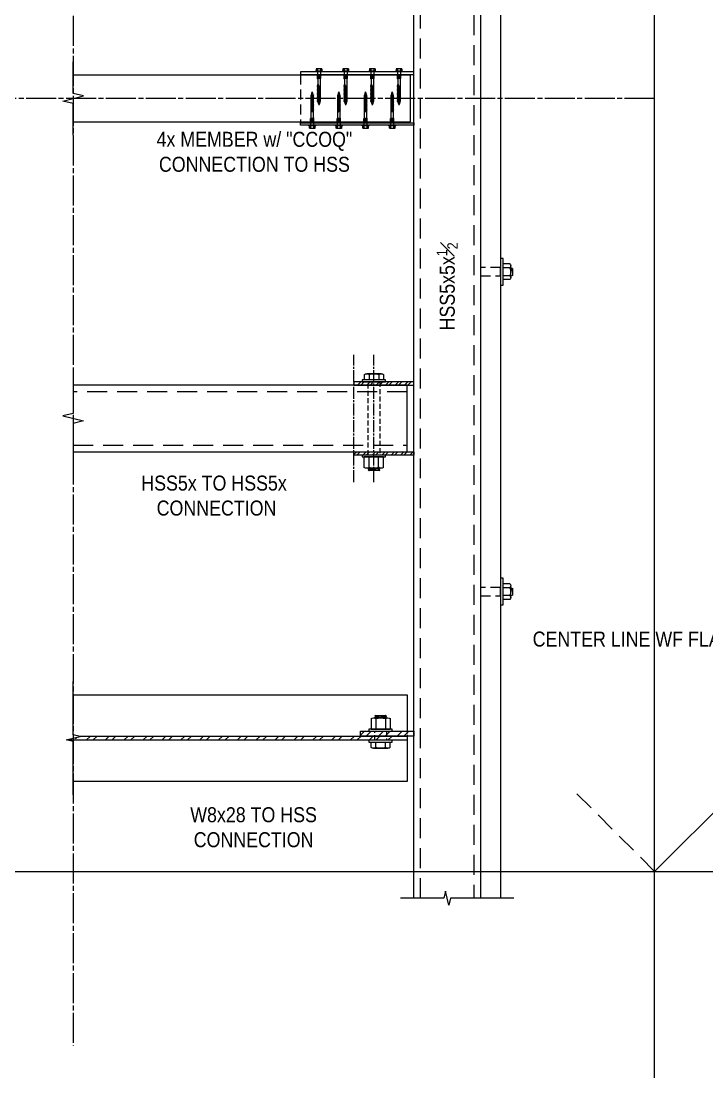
# Model space of a CAD drawing. Header units: inches. Extents: x -2661 to 42767, y -1222 to 9099.
# Drawn here: x 729.8 to 781.3, y 3316.5 to 3395.4 of the extents above; entities that cross this region are included whole.
import ezdxf
from ezdxf import colors
from ezdxf.entities.mleader import LeaderData, LeaderLine
from ezdxf.math import Vec2, Vec3

# ---------------------------------------------------------------- set-up
doc = ezdxf.new("R2010")
doc.units = ezdxf.units.IN
doc.header["$LTSCALE"] = 12
doc.header["$MEASUREMENT"] = 0
for name, pattern in [('CENTER4', [0.9975, 0.75, -0.06125, 0.125, -0.06125]), ('HIDDEN2', [0.1875, 0.125, -0.0625]), ('HIDDEN4', [0.09375, 0.0625, -0.03125]), ('HIDDEN8', [0.04625, 0.03125, -0.015])]:
    doc.linetypes.add(name, pattern=pattern)
doc.layers.get('0').update_dxf_attribs({"linetype": 'CONTINUOUS'})
doc.layers.add('DESIGNER COMMENTS', color=221, linetype='CONTINUOUS', plot=False)
doc.layers.add('S-ANNO-GRID-NONPLOT', color=251, linetype='CONTINUOUS', plot=False)
for name, color, linetype in [('S-ANNO-NOTE', 4, 'CONTINUOUS'), ('S-BOLT', 2, 'CONTINUOUS'), ('S-BREAK', 2, 'CONTINUOUS'), ('S-FASTENERS', 2, 'CONTINUOUS'), ('S-SIMPSON', 2, 'CONTINUOUS'), ('S-STEEL', 4, 'CONTINUOUS'), ('S-WOOD', 3, 'CONTINUOUS')]:
    doc.layers.add(name, color=color, linetype=linetype)
doc.layers.add('S-HATCH1', color=1, linetype='CONTINUOUS', transparency=0.5)
doc.styles.add('Arial', font='arial.ttf', dxfattribs={"width": 0.85})
pattern_1 = [(45, (-1185.67934, 4061.7288), (-0.35355339, 0.35355339), []), (45, (-1185.67934, 4061.9788), (-0.35355339, 0.35355339), [])]

# ---------------------------------------------------------------- blocks, each defined once
blk = doc.blocks.new('Se_24x36_STARTERS_GRID')
for p, q in [((-93.209, -92), (-93.209, 276)), ((-93.209, 92), (-87.209, 98)), ((-186.418, 92), (-93.209, 92)), ((-93.209, 92), (0, 92))]:
    blk.add_line(p, q)
at = {"linetype": 'HIDDEN2'}
blk.add_line((-93.209, 92), (-99.209, 98), dxfattribs=at)
blk = doc.blocks.new('*U900')
for p, q in [((-0.271, 0.891), (-0.318, 0.811)), ((-0.318, 0.811), (-0.296, 0.773)), ((0.247, 0.891), (-0.271, 0.891)), ((0.004, 0.773), (0.233, 0.867)), ((0.247, 0.891), (0.233, 0.867)), ((0.233, 0.867), (0.288, 0.773)), ((-0.586, 0.695), (-0.586, 0.188)), ((-0.586, 0.188), (-0.527, 0.188)), ((-0.527, 0.188), (0.527, 0.188)), ((-0.439, 0.773), (0.44, 0.773)), ((-0.293, 0.695), (-0.293, 0.188)), ((0.293, 0.695), (0.293, 0.188)), ((0.527, 0.188), (0.587, 0.188)), ((0.587, 0.695), (0.587, 0.188))]:
    blk.add_line(p, q)
blk.add_lwpolyline([(-1, 0.188), (1, 0.188), (1, 0), (-1, 0)], close=True)
at = {"linetype": 'ByBlock'}
blk.add_lwpolyline([(-0.312, -1.5), (-0.312, 0), (0.312, 0), (0.312, -1.5)], close=True, dxfattribs=at)
for centre, radius, start, end in [((-0.44, 0.597), 0.177, 33.89006, 146.10994), ((0, 0.184), 0.589, 60.15828, 119.84172), ((0.44, 0.597), 0.177, 33.89006, 146.10994)]:
    blk.add_arc(centre, radius, start, end)
blk = doc.blocks.new('*U901')
for p, q in [((-0.271, 0.891), (-0.318, 0.811)), ((-0.318, 0.811), (-0.296, 0.773)), ((0.247, 0.891), (-0.271, 0.891)), ((0.004, 0.773), (0.233, 0.867)), ((0.247, 0.891), (0.233, 0.867)), ((0.233, 0.867), (0.288, 0.773)), ((-0.586, 0.695), (-0.586, 0.188)), ((-0.586, 0.188), (-0.527, 0.188)), ((-0.527, 0.188), (0.527, 0.188)), ((-0.439, 0.773), (0.44, 0.773)), ((-0.293, 0.695), (-0.293, 0.188)), ((0.293, 0.695), (0.293, 0.188)), ((0.527, 0.188), (0.587, 0.188)), ((0.587, 0.695), (0.587, 0.188))]:
    blk.add_line(p, q)
blk.add_lwpolyline([(-1, 0.188), (1, 0.188), (1, 0), (-1, 0)], close=True)
at = {"linetype": 'ByBlock'}
blk.add_lwpolyline([(-0.312, -1.5), (-0.312, 0), (0.312, 0), (0.312, -1.5)], close=True, dxfattribs=at)
for centre, radius, start, end in [((-0.44, 0.597), 0.177, 33.89006, 146.10994), ((0, 0.184), 0.589, 60.15828, 119.84172), ((0.44, 0.597), 0.177, 33.89006, 146.10994)]:
    blk.add_arc(centre, radius, start, end)
blk = doc.blocks.new('SDS.25X2.5-f')
at = {"layer": 'S-SIMPSON'}
for p, q in [((0.26, 0.05), (-0.26, 0.05)), ((-0.26, 0.05), (-0.26, 0)), ((0.26, 0), (-0.26, 0)), ((-0.217, 0.224), (-0.217, 0.05)), ((0.162, 0.24), (-0.162, 0.24)), ((-0.108, 0.224), (-0.108, 0.05)), ((0.108, 0.224), (0.108, 0.05)), ((0.217, 0.224), (0.217, 0.05)), ((0.26, 0.05), (0.26, 0)), ((-0.126, -0.286), (-0.126, -0.5)), ((0.126, -0.286), (-0.126, -0.286)), ((0.128, -0.5), (-0.124, -0.5)), ((-0.087, -0.536), (-0.123, -0.5)), ((-0.087, -0.536), (-0.087, -1)), ((-0.087, -0.575), (-0.087, -1)), ((-0.082, -0.286), (-0.082, -0.5)), ((-0.019, -0.286), (-0.019, -0.5)), ((0.049, -0.286), (0.049, -0.5)), ((0.123, -0.5), (0.087, -0.536)), ((0.087, -0.532), (0.087, -1.05)), ((0.087, -0.532), (0.087, -1.05)), ((0.102, -0.286), (0.102, -0.5)), ((0.126, -0.286), (0.126, -0.5)), ((0.087, -0.982), (0.087, -1.05)), ((0.087, -0.982), (0.087, -1.05)), ((0.087, -0.982), (0.087, -1.05)), ((0.087, -0.982), (0.087, -1.05))]:
    blk.add_line(p, q, dxfattribs=at)
at = {"layer": 'S-SIMPSON', "color": 1}
for p, q in [((-0.087, -1.025), (-0.123, -1)), ((-0.123, -1.1), (0.087, -1.05)), ((-0.123, -1.1), (0.087, -1.05)), ((0.123, -1.056), (-0.123, -1.1)), ((0.123, -1.056), (-0.123, -1.1)), ((-0.087, -1.125), (-0.123, -1.1)), ((-0.087, -1.125), (-0.123, -1.1)), ((-0.123, -1.2), (0.087, -1.15)), ((-0.123, -1.2), (0.087, -1.15)), ((-0.123, -1.2), (0.087, -1.15)), ((0.123, -1.156), (-0.123, -1.2)), ((0.123, -1.156), (-0.123, -1.2)), ((0.123, -1.156), (-0.123, -1.2)), ((-0.087, -1.225), (-0.123, -1.2)), ((-0.087, -1.225), (-0.123, -1.2)), ((-0.087, -1.225), (-0.123, -1.2)), ((-0.123, -1.3), (0.087, -1.25)), ((-0.123, -1.3), (0.087, -1.25)), ((-0.123, -1.3), (0.087, -1.25)), ((0.123, -1.256), (-0.123, -1.3)), ((0.123, -1.256), (-0.123, -1.3)), ((0.123, -1.256), (-0.123, -1.3)), ((-0.087, -1.325), (-0.123, -1.3)), ((-0.087, -1.325), (-0.123, -1.3)), ((-0.087, -1.325), (-0.123, -1.3)), ((-0.123, -1.4), (0.087, -1.35)), ((-0.123, -1.4), (0.087, -1.35)), ((-0.123, -1.4), (0.087, -1.35)), ((-0.123, -1.4), (0.087, -1.35)), ((0.123, -1.356), (-0.123, -1.4)), ((0.123, -1.356), (-0.123, -1.4)), ((0.123, -1.356), (-0.123, -1.4)), ((0.123, -1.356), (-0.123, -1.4)), ((-0.087, -1.425), (-0.123, -1.4)), ((-0.087, -1.425), (-0.123, -1.4)), ((-0.087, -1.425), (-0.123, -1.4)), ((-0.087, -1.425), (-0.123, -1.4)), ((-0.123, -1.5), (0.087, -1.45)), ((-0.123, -1.5), (0.087, -1.45)), ((-0.123, -1.5), (0.087, -1.45)), ((-0.123, -1.5), (0.087, -1.45)), ((0.123, -1.456), (-0.123, -1.5)), ((0.123, -1.456), (-0.123, -1.5)), ((0.123, -1.456), (-0.123, -1.5)), ((0.123, -1.456), (-0.123, -1.5)), ((-0.087, -1.525), (-0.123, -1.5)), ((-0.087, -1.525), (-0.123, -1.5)), ((-0.087, -1.525), (-0.123, -1.5)), ((-0.087, -1.525), (-0.123, -1.5)), ((-0.123, -1.6), (0.087, -1.55)), ((-0.123, -1.6), (0.087, -1.55)), ((0.123, -1.556), (-0.123, -1.6)), ((0.123, -1.556), (-0.123, -1.6)), ((-0.087, -1.025), (0, -1.003)), ((-0.087, -1.025), (-0.087, -1.091)), ((-0.087, -1.025), (-0.087, -1.091)), ((-0.087, -1.025), (-0.087, -1.091)), ((-0.087, -1.025), (-0.087, -1.091)), ((-0.087, -1.025), (-0.087, -1.091)), ((-0.087, -1.025), (-0.087, -1.091)), ((-0.087, -1.125), (0.087, -1.082)), ((-0.087, -1.125), (0.087, -1.082)), ((-0.087, -1.125), (-0.087, -1.191)), ((-0.087, -1.125), (-0.087, -1.191)), ((-0.087, -1.125), (-0.087, -1.191)), ((-0.087, -1.125), (-0.087, -1.191)), ((-0.087, -1.125), (-0.087, -1.191)), ((-0.087, -1.225), (0.087, -1.182)), ((-0.087, -1.225), (0.087, -1.182)), ((-0.087, -1.225), (0.087, -1.182)), ((-0.087, -1.225), (-0.087, -1.291)), ((-0.087, -1.225), (-0.087, -1.291)), ((-0.087, -1.225), (-0.087, -1.291)), ((-0.087, -1.325), (0.087, -1.282)), ((-0.087, -1.325), (0.087, -1.282)), ((-0.087, -1.325), (0.087, -1.282)), ((-0.087, -1.325), (-0.087, -1.391)), ((-0.087, -1.325), (-0.087, -1.391)), ((-0.087, -1.325), (-0.087, -1.391)), ((-0.087, -1.325), (-0.087, -1.391)), ((-0.087, -1.325), (-0.087, -1.391)), ((-0.087, -1.325), (-0.087, -1.391)), ((-0.087, -1.425), (0.087, -1.382)), ((-0.087, -1.425), (0.087, -1.382)), ((-0.087, -1.425), (0.087, -1.382)), ((-0.087, -1.425), (0.087, -1.382)), ((-0.087, -1.425), (-0.087, -1.491)), ((-0.087, -1.425), (-0.087, -1.491)), ((-0.087, -1.425), (-0.087, -1.491)), ((-0.087, -1.425), (-0.087, -1.491)), ((-0.087, -1.525), (0.087, -1.482)), ((-0.087, -1.525), (0.087, -1.482)), ((-0.087, -1.525), (0.087, -1.482)), ((-0.087, -1.525), (0.087, -1.482)), ((-0.087, -1.525), (-0.087, -1.591)), ((0.087, -1.05), (0.123, -1.056)), ((0.087, -1.05), (0.123, -1.056)), ((0.087, -1.082), (0.123, -1.056)), ((0.087, -1.082), (0.123, -1.056)), ((0.087, -1.082), (0.087, -1.15)), ((0.087, -1.082), (0.087, -1.15)), ((0.087, -1.082), (0.087, -1.15)), ((0.087, -1.082), (0.087, -1.15)), ((0.087, -1.082), (0.087, -1.15)), ((0.087, -1.15), (0.123, -1.156)), ((0.087, -1.15), (0.123, -1.156)), ((0.087, -1.15), (0.123, -1.156)), ((0.087, -1.182), (0.123, -1.156)), ((0.087, -1.182), (0.123, -1.156)), ((0.087, -1.182), (0.123, -1.156)), ((0.087, -1.182), (0.087, -1.25)), ((0.087, -1.182), (0.087, -1.25)), ((0.087, -1.182), (0.087, -1.25)), ((0.087, -1.25), (0.123, -1.256)), ((0.087, -1.25), (0.123, -1.256)), ((0.087, -1.25), (0.123, -1.256)), ((0.087, -1.282), (0.123, -1.256)), ((0.087, -1.282), (0.123, -1.256)), ((0.087, -1.282), (0.123, -1.256)), ((0.087, -1.282), (0.087, -1.35)), ((0.087, -1.282), (0.087, -1.35)), ((0.087, -1.282), (0.087, -1.35)), ((0.087, -1.282), (0.087, -1.35)), ((0.087, -1.282), (0.087, -1.35)), ((0.087, -1.282), (0.087, -1.35)), ((0.087, -1.35), (0.123, -1.356)), ((0.087, -1.35), (0.123, -1.356)), ((0.087, -1.35), (0.123, -1.356)), ((0.087, -1.35), (0.123, -1.356)), ((0.087, -1.382), (0.123, -1.356)), ((0.087, -1.382), (0.123, -1.356)), ((0.087, -1.382), (0.123, -1.356)), ((0.087, -1.382), (0.123, -1.356)), ((0.087, -1.382), (0.087, -1.45)), ((0.087, -1.382), (0.087, -1.45)), ((0.087, -1.382), (0.087, -1.45)), ((0.087, -1.382), (0.087, -1.45)), ((0.087, -1.45), (0.123, -1.456)), ((0.087, -1.45), (0.123, -1.456)), ((0.087, -1.45), (0.123, -1.456)), ((0.087, -1.45), (0.123, -1.456)), ((0.087, -1.482), (0.123, -1.456)), ((0.087, -1.482), (0.123, -1.456)), ((0.087, -1.482), (0.123, -1.456)), ((0.087, -1.482), (0.123, -1.456)), ((0.087, -1.482), (0.087, -1.55)), ((0.087, -1.55), (0.123, -1.556)), ((0.087, -1.55), (0.123, -1.556)), ((0.087, -1.582), (0.123, -1.556)), ((0.087, -1.582), (0.123, -1.556)), ((-0.087, -1.625), (-0.123, -1.6)), ((-0.087, -1.625), (-0.123, -1.6)), ((-0.123, -1.7), (0.087, -1.65)), ((-0.123, -1.7), (0.087, -1.65)), ((0.123, -1.656), (-0.123, -1.7)), ((0.123, -1.656), (-0.123, -1.7)), ((-0.087, -1.725), (-0.123, -1.7)), ((-0.087, -1.725), (-0.123, -1.7)), ((-0.123, -1.8), (0.087, -1.75)), ((0.123, -1.756), (-0.123, -1.8)), ((-0.087, -1.825), (-0.123, -1.8)), ((-0.123, -1.9), (0.087, -1.85)), ((0.123, -1.856), (-0.123, -1.9)), ((-0.087, -1.925), (-0.123, -1.9)), ((-0.123, -2), (0.087, -1.95)), ((0.123, -1.956), (-0.123, -2)), ((-0.087, -2.025), (-0.123, -2)), ((-0.123, -2.1), (0.079, -2.052)), ((0.074, -2.065), (-0.123, -2.1)), ((-0.087, -2.125), (-0.123, -2.1)), ((-0.123, -2.2), (0.042, -2.161)), ((0.04, -2.171), (-0.123, -2.2)), ((-0.087, -2.225), (-0.123, -2.2)), ((-0.093, -2.293), (0.018, -2.266)), ((0.017, -2.275), (-0.093, -2.293)), ((-0.058, -2.318), (-0.093, -2.293)), ((-0.087, -1.625), (0.087, -1.582)), ((-0.087, -1.625), (0.087, -1.582)), ((-0.087, -1.625), (-0.087, -1.691)), ((-0.087, -1.625), (-0.087, -1.691)), ((-0.087, -1.725), (0.087, -1.682)), ((-0.087, -1.725), (0.087, -1.682)), ((-0.087, -1.725), (-0.087, -1.791)), ((-0.087, -1.825), (0.087, -1.782)), ((-0.087, -1.825), (-0.087, -1.891)), ((-0.087, -1.925), (0.087, -1.882)), ((-0.087, -1.925), (-0.087, -1.991)), ((-0.087, -2.025), (0.087, -1.982)), ((-0.087, -2.025), (-0.087, -2.091)), ((-0.087, -2.125), (0.066, -2.087)), ((-0.087, -2.125), (-0.087, -2.191)), ((-0.087, -2.225), (0.033, -2.195)), ((-0.087, -2.225), (-0.067, -2.287)), ((-0.058, -2.318), (0.013, -2.3)), ((-0.058, -2.318), (-0.038, -2.38)), ((0.067, -2.286), (0.043, -2.365)), ((0.043, -2.365), (0.069, -2.37)), ((0.067, -2.286), (0.103, -2.261)), ((0.087, -2.224), (0.077, -2.257)), ((0.077, -2.257), (0.103, -2.261)), ((0.087, -1.582), (0.087, -1.65)), ((0.087, -1.582), (0.087, -1.65)), ((0.087, -1.65), (0.123, -1.656)), ((0.087, -1.65), (0.123, -1.656)), ((0.087, -1.682), (0.123, -1.656)), ((0.087, -1.682), (0.123, -1.656)), ((0.087, -1.682), (0.087, -1.75)), ((0.087, -1.75), (0.123, -1.756)), ((0.087, -1.782), (0.123, -1.756)), ((0.087, -1.782), (0.087, -1.85)), ((0.087, -1.85), (0.123, -1.856)), ((0.087, -1.882), (0.123, -1.856)), ((0.087, -1.882), (0.087, -1.95)), ((0.087, -1.95), (0.123, -1.956)), ((0.087, -1.982), (0.123, -1.956)), ((0.087, -1.982), (0.087, -2.05)), ((0.087, -2.05), (0.123, -2.056)), ((0.087, -2.082), (0.123, -2.056)), ((0.087, -2.082), (0.087, -2.15)), ((0.087, -2.15), (0.123, -2.156)), ((0.087, -2.182), (0.123, -2.156)), ((0.087, -2.182), (0.087, -2.224)), ((-0.064, -2.386), (0.004, -2.37)), ((0.004, -2.377), (-0.064, -2.386)), ((-0.028, -2.41), (-0.064, -2.386)), ((-0.028, -2.41), (0.002, -2.403)), ((-0.028, -2.41), (0, -2.5)), ((0.033, -2.395), (0, -2.5)), ((0.033, -2.395), (0.069, -2.37))]:
    blk.add_line(p, q, dxfattribs=at)
at = {"layer": 'S-SIMPSON'}
for points in [[(0, -0.5), (-0.126, -0.5)], [(-0.119, -0.031), (-0.119, -0.286)], [(0.123, -0.031), (0.123, -0.286)]]:
    blk.add_lwpolyline(points, dxfattribs=at)
at = {"layer": 'S-SIMPSON', "color": 1}
blk.add_lwpolyline([(0, -1.003), (0, -1), (-0.123, -1)], dxfattribs=at)
at = {"layer": 'S-SIMPSON'}
for centre, radius, start, end in [((-0.162, 0.138), 0.102, 57.79577, 122.20423), ((-0.15, -0.031), 0.0312, 0, 90), ((0, -0.143), 0.383, 73.57358, 106.42642), ((0.162, 0.138), 0.102, 57.79577, 122.20423), ((0.154, -0.031), 0.0312, 90, 180)]:
    blk.add_arc(centre, radius, start, end, dxfattribs=at)
at = {"layer": 'S-SIMPSON', "color": 1}
blk.add_arc((1.159, -2.473), 1.159, 157.61471, 181.35638, dxfattribs=at)
blk = doc.blocks.new('*U902')
at = {"layer": 'S-FASTENERS'}
blk.add_blockref('SDS.25X2.5-f', (0, 0), dxfattribs=at)
blk = doc.blocks.new('*U903')
at = {"layer": 'S-FASTENERS'}
blk.add_blockref('SDS.25X2.5-f', (0, 0), dxfattribs=at)
blk = doc.blocks.new('*U904')
at = {"layer": 'S-FASTENERS'}
blk.add_blockref('SDS.25X2.5-f', (0, 0), dxfattribs=at)
blk = doc.blocks.new('*U905')
at = {"layer": 'S-FASTENERS'}
blk.add_blockref('SDS.25X2.5-f', (0, 0), dxfattribs=at)
blk = doc.blocks.new('*U892')
at = {"layer": 'S-FASTENERS'}
blk.add_blockref('SDS.25X2.5-f', (0, 0), dxfattribs=at)
blk = doc.blocks.new('*U893')
at = {"layer": 'S-FASTENERS'}
blk.add_blockref('SDS.25X2.5-f', (0, 0), dxfattribs=at)
blk = doc.blocks.new('*U894')
at = {"layer": 'S-FASTENERS'}
blk.add_blockref('SDS.25X2.5-f', (0, 0), dxfattribs=at)
blk = doc.blocks.new('*U895')
at = {"layer": 'S-FASTENERS'}
blk.add_blockref('SDS.25X2.5-f', (0, 0), dxfattribs=at)
blk = doc.blocks.new('*U896')
at = {"layer": 'S-BOLT'}
for p, q in [((-0.603, -0.535), (-0.603, 0.541)), ((-0.547, 0.722), (-0.136, 0.722)), ((-0.547, 0.361), (-0.136, 0.361)), ((-0.136, -0.716), (-0.136, 0.722)), ((5.635, -0.71), (5.635, 0.727)), ((6.438, 0.724), (5.635, 0.727)), ((6.438, 0.363), (5.635, 0.366)), ((6.494, -0.533), (6.494, 0.544)), ((6.494, 0.443), (6.549, 0.348)), ((6.549, 0.348), (6.494, -0.337)), ((6.549, -0.432), (6.604, 0.443)), ((6.604, 0.443), (6.549, 0.348)), ((6.604, 0.443), (6.658, 0.348)), ((6.658, 0.348), (6.604, -0.337)), ((6.658, -0.432), (6.658, 0.348)), ((-0.547, -0.355), (-0.136, -0.355)), ((-0.547, -0.716), (-0.136, -0.716)), ((6.438, -0.352), (5.635, -0.349)), ((6.438, -0.713), (5.635, -0.71)), ((6.494, -0.337), (6.549, -0.432)), ((6.604, -0.337), (6.549, -0.432)), ((6.604, -0.337), (6.658, -0.432))]:
    blk.add_line(p, q, dxfattribs=at)
for points in [[(-0.136, -0.875), (-0.136, 0.875), (0, 0.875), (0, -0.875)], [(5.499, -0.875), (5.499, 0.875), (5.635, 0.875), (5.635, -0.875)]]:
    blk.add_lwpolyline(points, close=True, dxfattribs=at)
at = {"layer": 'S-BOLT', "linetype": 'HIDDEN8'}
blk.add_lwpolyline([(5.499, 0.437), (0, 0.437), (0, -0.437), (5.499, -0.438)], close=True, dxfattribs=at)
at = {"layer": 'S-BOLT'}
for centre, radius, start, end in [((-0.283, 0.541), 0.32, 145.63718, 214.36282), ((0.573, 0.003), 1.176, 162.27649, 197.72351), ((6.175, 0.544), 0.32, 325.63718, 34.36282), ((5.319, 0.006), 1.176, 342.27649, 17.72351), ((-0.283, -0.535), 0.32, 145.63718, 214.36282), ((6.175, -0.533), 0.32, 325.63718, 34.36282)]:
    blk.add_arc(centre, radius, start, end, dxfattribs=at)
blk = doc.blocks.new('*U890')
at = {"layer": 'S-BOLT'}
for p, q in [((-0.603, -0.535), (-0.603, 0.541)), ((-0.547, 0.722), (-0.136, 0.722)), ((-0.547, 0.361), (-0.136, 0.361)), ((-0.136, -0.716), (-0.136, 0.722)), ((0.82, -0.71), (0.82, 0.728)), ((1.624, 0.725), (0.82, 0.728)), ((1.624, 0.364), (0.82, 0.367)), ((1.68, -0.532), (1.68, 0.544)), ((1.68, 0.443), (1.734, 0.349)), ((1.734, 0.349), (1.68, -0.337)), ((1.734, -0.432), (1.789, 0.443)), ((1.789, 0.443), (1.734, 0.349)), ((1.789, 0.443), (1.844, 0.349)), ((1.844, 0.349), (1.789, -0.337)), ((1.844, -0.432), (1.844, 0.349)), ((-0.547, -0.355), (-0.136, -0.355)), ((-0.547, -0.716), (-0.136, -0.716)), ((1.624, -0.352), (0.82, -0.349)), ((1.624, -0.713), (0.82, -0.71)), ((1.68, -0.337), (1.734, -0.432)), ((1.789, -0.337), (1.734, -0.432)), ((1.789, -0.337), (1.844, -0.432))]:
    blk.add_line(p, q, dxfattribs=at)
for points in [[(-0.136, -0.875), (-0.136, 0.875), (0, 0.875), (0, -0.875)], [(0.684, -0.875), (0.684, 0.875), (0.82, 0.875), (0.82, -0.875)]]:
    blk.add_lwpolyline(points, close=True, dxfattribs=at)
at = {"layer": 'S-BOLT', "linetype": 'HIDDEN8'}
blk.add_lwpolyline([(0.684, 0.438), (0, 0.437), (0, -0.437), (0.684, -0.437)], close=True, dxfattribs=at)
at = {"layer": 'S-BOLT'}
for centre, radius, start, end in [((-0.283, 0.541), 0.32, 145.63718, 214.36282), ((0.573, 0.003), 1.176, 162.27649, 197.72351), ((1.36, 0.544), 0.32, 325.63718, 34.36282), ((0.504, 0.006), 1.176, 342.27649, 17.72351), ((-0.283, -0.535), 0.32, 145.63718, 214.36282), ((1.36, -0.532), 0.32, 325.63718, 34.36282)]:
    blk.add_arc(centre, radius, start, end, dxfattribs=at)

msp = doc.modelspace()

# ---------------------------------------------------------------- hatches: boundary and pattern name
at = {"layer": 'S-HATCH1'}
h = msp.add_hatch(dxfattribs=at)
h.set_pattern_fill('STEEL', color=256, scale=4, style=0)
h.set_pattern_definition(pattern_1)
h.paths.add_polyline_path([(754.81101, 3368.29601), (754.81101, 3368.04601), (759.31101, 3368.04601), (759.31101, 3368.29601)])
h = msp.add_hatch(dxfattribs=at)
h.set_pattern_fill('STEEL', color=256, scale=4, style=0)
h.set_pattern_definition(pattern_1)
h.paths.add_polyline_path([(754.81101, 3362.79713), (754.81101, 3363.04713), (759.31101, 3363.04713), (759.31101, 3362.79713)])
h = msp.add_hatch(dxfattribs=at)
h.set_pattern_fill('STEEL', color=256, scale=8, style=0)
h.set_pattern_definition([(45, (-1186.1793, 4061.7288), (-0.7071068, 0.7071068), []), (45, (-1186.1793, 4062.2288), (-0.7071068, 0.7071068), [])])
h.paths.add_polyline_path([(757.75207, 3341.39032), (757.75207, 3341.70282), (734.14737, 3341.70282), (734.27097, 3341.67276), (733.75207, 3341.54657), (734.27097, 3341.42038), (734.14737, 3341.39032)])
h = msp.add_hatch(dxfattribs=at)
h.set_pattern_fill('STEEL', color=256, scale=8, style=0)
h.set_pattern_definition([(45, (-1188.6202, 4061.7288), (-0.7071068, 0.7071068), []), (45, (-1188.6202, 4062.2288), (-0.7071068, 0.7071068), [])])
h.paths.add_polyline_path([(759.31101, 3342.07782), (759.31101, 3341.70282), (755.31118, 3341.70282), (755.31118, 3342.07782)])

# ---------------------------------------------------------------- linework, layer by layer
at = {"layer": 'DESIGNER COMMENTS', "linetype": 'CENTER4', "ltscale": 0.25}
for p, q in [((733.75207, 3461.5788), (733.75207, 3318.45798)), ((777.36372, 3389.54657), (684.15462, 3389.54657))]:
    msp.add_line(p, q, dxfattribs=at)
at = {"layer": 'DESIGNER COMMENTS', "linetype": 'CENTER4', "ltscale": 0.1}
for p, q in [((754.81101, 3360.76672), (754.81101, 3370.32585)), ((756.31202, 3360.76672), (756.31202, 3370.32585))]:
    msp.add_line(p, q, dxfattribs=at)
at = {"layer": 'S-BREAK'}
for points in [[(733.75207, 3386.79657), (733.75207, 3389.16799), (732.97372, 3389.35728), (734.53042, 3389.73585), (733.75207, 3389.92514), (733.75207, 3392.29657)], [(733.75207, 3369.04601), (733.75207, 3365.92074), (732.97372, 3365.73145), (734.53042, 3365.35288), (733.75207, 3365.16359), (733.75207, 3362.04713)], [(733.75207, 3337.29657), (733.75207, 3341.29418), (733.23317, 3341.42038), (734.27097, 3341.67276), (733.75207, 3341.79895), (733.75207, 3345.79657)], [(766.80989, 3329.54657), (762.06283, 3329.54657), (761.93664, 3329.02767), (761.68426, 3330.06547), (761.55806, 3329.54657), (758.31101, 3329.54657)]]:
    msp.add_lwpolyline(points, dxfattribs=at)
at = {"layer": 'S-SIMPSON', "color": 1, "linetype": 'HIDDEN4'}
msp.add_line((750.81101, 3391.35907), (750.81101, 3387.73407), dxfattribs=at)
at = {"layer": 'S-SIMPSON', "linetype": 'Continuous'}
for points in [[(750.81101, 3391.54657), (750.81101, 3391.35907), (759.31101, 3391.35907), (759.31101, 3391.54657)], [(750.81101, 3387.54657), (750.81101, 3387.73407), (759.31101, 3387.73407), (759.31101, 3387.54657)]]:
    msp.add_lwpolyline(points, close=True, dxfattribs=at)
at = {"layer": 'S-STEEL', "color": 2, "linetype": 'HIDDEN8', "ltscale": 0.5}
msp.add_line((758.81101, 3342.07782), (758.81101, 3341.70282), dxfattribs=at)
at = {"layer": 'S-STEEL'}
for points in [[(759.31101, 3329.54657), (759.31101, 3447.54657)], [(764.30989, 3447.54657), (764.30989, 3329.54657)], [(733.75207, 3363.04713), (758.81101, 3363.04713), (758.81101, 3368.04601), (733.75207, 3368.04601)], [(733.75207, 3344.79657), (758.81101, 3344.79657), (758.81101, 3342.07782)], [(734.14737, 3341.70282), (758.81101, 3341.70282), (758.81101, 3341.39032), (733.35677, 3341.39032)], [(758.81101, 3341.70282), (758.81101, 3338.29657), (733.75207, 3338.29657)]]:
    msp.add_lwpolyline(points, dxfattribs=at)
at = {"layer": 'S-STEEL', "color": 2, "linetype": 'HIDDEN2'}
for points in [[(759.81101, 3329.54657), (759.81101, 3447.54657)], [(763.80989, 3447.54657), (763.80989, 3329.54657)], [(733.75207, 3363.54713), (758.81101, 3363.54713), (758.81101, 3367.54601), (733.75207, 3367.54601)]]:
    msp.add_lwpolyline(points, dxfattribs=at)
at = {"layer": 'S-STEEL'}
for points in [[(754.81101, 3368.29601), (754.81101, 3368.04601), (759.31101, 3368.04601), (759.31101, 3368.29601)], [(754.81101, 3362.79713), (754.81101, 3363.04713), (759.31101, 3363.04713), (759.31101, 3362.79713)], [(759.31101, 3342.07782), (759.31101, 3341.70282), (755.31118, 3341.70282), (755.31118, 3342.07782)]]:
    msp.add_lwpolyline(points, close=True, dxfattribs=at)
at = {"layer": 'S-WOOD'}
for points in [[(765.80989, 3447.54657), (765.80989, 3329.54657)], [(733.75207, 3387.79657), (759.06101, 3387.79657), (759.06101, 3391.29657), (733.75207, 3391.29657)]]:
    msp.add_lwpolyline(points, dxfattribs=at)

# ---------------------------------------------------------------- block references
at = {"layer": 'S-ANNO-GRID-NONPLOT'}
msp.add_blockref('Se_24x36_STARTERS_GRID', (870.57281, 3239.54657), dxfattribs=at)
at = {"layer": 'S-BOLT', "linetype": 'HIDDEN4', "xscale": -1, "rotation": 270}
for name, p in [('*U900', (765.80989, 3376.54657)), ('*U901', (765.80989, 3352.54657))]:
    msp.add_blockref(name, p, dxfattribs=at)
at = {"layer": 'S-BOLT', "xscale": -1}
for name, p, rotation in [('*U896', (756.31101, 3368.29601), 90.00810540507416), ('*U890', (756.81118, 3341.39358), 270)]:
    msp.add_blockref(name, p, dxfattribs=dict(at, rotation=rotation))
at = {"layer": 'S-SIMPSON'}
for name, p in [('*U903', (752.18601, 3391.54657)), ('*U905', (754.18601, 3391.54657)), ('*U893', (756.18601, 3391.54657)), ('*U895', (758.18601, 3391.54657))]:
    msp.add_blockref(name, p, dxfattribs=at)
at = {"layer": 'S-SIMPSON', "xscale": -1, "rotation": 180}
for name, p in [('*U902', (751.68601, 3387.54657)), ('*U904', (753.68601, 3387.54657)), ('*U892', (755.68601, 3387.54657)), ('*U894', (757.68601, 3387.54657))]:
    msp.add_blockref(name, p, dxfattribs=at)

# ---------------------------------------------------------------- texts
at = {"layer": 'DESIGNER COMMENTS', "char_height": 1.125, "attachment_point": 5, "style": 'Arial'}
for s, insert, width in [('4x MEMBER w/ "CCOQ" CONNECTION TO HSS', (747.34404, 3385.54077), 21.2448635), ('HSS5x TO HSS5x  CONNECTION', (744.50207, 3359.7448), 15.572899), ('W8x28 TO HSS CONNECTION', (747.28154, 3334.85992), 15.572899)]:
    msp.add_mtext(s, dxfattribs=dict(at, insert=insert, width=width))
at = {"layer": 'DESIGNER COMMENTS', "insert": (761.81045, 3375.45059), "char_height": 1.125, "attachment_point": 5, "rotation": 90, "style": 'Arial'}
msp.add_mtext('\\A1;HSS5x5x{\\H0.7x;\\S1#2;} ', dxfattribs=at)

# ---------------------------------------------------------------- leaders
at = {"layer": 'S-ANNO-NOTE'}
ml = msp.add_multileader_mtext('Standard', dxfattribs=at)
ml.set_content('\\A1;HSS COLUMN PER PLAN', color=4, style='Arial')
ml.set_leader_properties(color=2)
ml.build(insert=Vec2(0, 0))
ml.multileader.update_dxf_attribs({"dogleg_length": 0.36, "arrow_head_size": 1.3125, "scale": 12})
ctx = ml.context
ctx.base_point, ctx.scale, ctx.char_height, ctx.arrow_head_size, ctx.landing_gap_size, ctx.plane_origin = Vec3(783.1569, 3367.79657), 12, 1.125, 1.3125, 1.08, Vec3(717.1518, 3632.4206)
ctx.text_align_type = 2
notes = []
notes.append((ctx, [(1, (1, 1, 0), (802.4861, 3367.79657), (-1, 0), 1.5, [(0, [(809.7361, 3375.04657)], 0, [])])]))
ctx.mtext.insert, ctx.mtext.width, ctx.mtext.alignment, ctx.mtext.flow_direction = Vec3(799.9061, 3368.36866), 18, 3, 5
ml = msp.add_multileader_mtext('Standard', dxfattribs=at)
ml.set_content('\\A1;CENTER LINE WF FLANGE BEAM & HSS COLUMN', color=4, style='Arial')
ml.set_leader_properties(color=2)
ml.build(insert=Vec2(0, 0))
ml.multileader.update_dxf_attribs({"dogleg_length": 0.36, "arrow_head_size": 1.3125, "scale": 12})
ctx = ml.context
ctx.base_point, ctx.scale, ctx.char_height, ctx.arrow_head_size, ctx.landing_gap_size, ctx.plane_origin = Vec3(781.96714, 3348.97413), 12, 1.125, 1.3125, 1.08, Vec3(908.56848, 3612.83467)
ctx.text_align_type = 2
notes.append((ctx, [(0, (1, 1, 0), (802.4861, 3348.97413), (-1, 0), 1.5, [(0, [(807.09999, 3341.54657)], 0, [])])]))
ctx.mtext.insert, ctx.mtext.width, ctx.mtext.alignment, ctx.mtext.flow_direction = Vec3(799.9061, 3349.54968), 18, 3, 5
ml = msp.add_multileader_mtext('Standard', dxfattribs=at)
ml.set_content('\\A1;HSS COLUMN PER PLAN', color=4, style='Arial')
ml.set_leader_properties(color=2)
ml.build(insert=Vec2(0, 0))
ml.multileader.update_dxf_attribs({"dogleg_length": 0.36, "arrow_head_size": 1.3125, "scale": 12})
ctx = ml.context
ctx.base_point, ctx.scale, ctx.char_height, ctx.arrow_head_size, ctx.landing_gap_size, ctx.plane_origin = Vec3(783.1569, 3331.79657), 12, 1.125, 1.3125, 1.08, Vec3(717.1518, 3596.4206)
ctx.text_align_type = 2
notes.append((ctx, [(1, (1, 1, 0), (802.4861, 3331.79657), (-1, 0), 1.5, [(0, [(809.7361, 3339.04657)], 0, [])])]))
ctx.mtext.insert, ctx.mtext.width, ctx.mtext.alignment, ctx.mtext.flow_direction = Vec3(799.9061, 3332.36866), 18, 3, 5
ml = msp.add_multileader_mtext('Standard', dxfattribs=at)
ml.set_content('\\A1;BEAM PER PLAN', color=4, style='Arial')
ml.set_leader_properties(color=2)
ml.build(insert=Vec2(0, 0))
ml.multileader.update_dxf_attribs({"dogleg_length": 0.36, "arrow_head_size": 1.3125, "scale": 12})
ctx = ml.context
ctx.base_point, ctx.scale, ctx.char_height, ctx.arrow_head_size, ctx.landing_gap_size, ctx.plane_origin = Vec3(788.26886, 3324.39263), 12, 1.125, 1.3125, 1.08, Vec3(908.56848, 3588.25317)
ctx.text_align_type = 2
notes.append((ctx, [(0, (1, 1, 0), (802.4861, 3324.39263), (-1, 0), 1.5, [(0, [(815.64003, 3337.54657)], 0, [])])]))
ctx.mtext.insert, ctx.mtext.width, ctx.mtext.alignment, ctx.mtext.flow_direction = Vec3(799.9061, 3324.95552), 12.2900544, 3, 5
for ctx, leaders in notes:
    for number, flags, end, landing, length, lines in leaders:
        leader = LeaderData()
        leader.index, (leader.has_last_leader_line, leader.has_dogleg_vector, leader.attachment_direction) = number, flags
        leader.last_leader_point, leader.dogleg_vector, leader.dogleg_length = Vec3(end), Vec3(landing), length
        for number, points, colour, breaks in lines:
            line = LeaderLine()
            line.index, line.vertices, line.color, line.breaks = number, Vec3.list(points), colors.encode_raw_color(colour), breaks
            leader.lines.append(line)
        ctx.leaders.append(leader)

doc.saveas('drawing.dxf')
